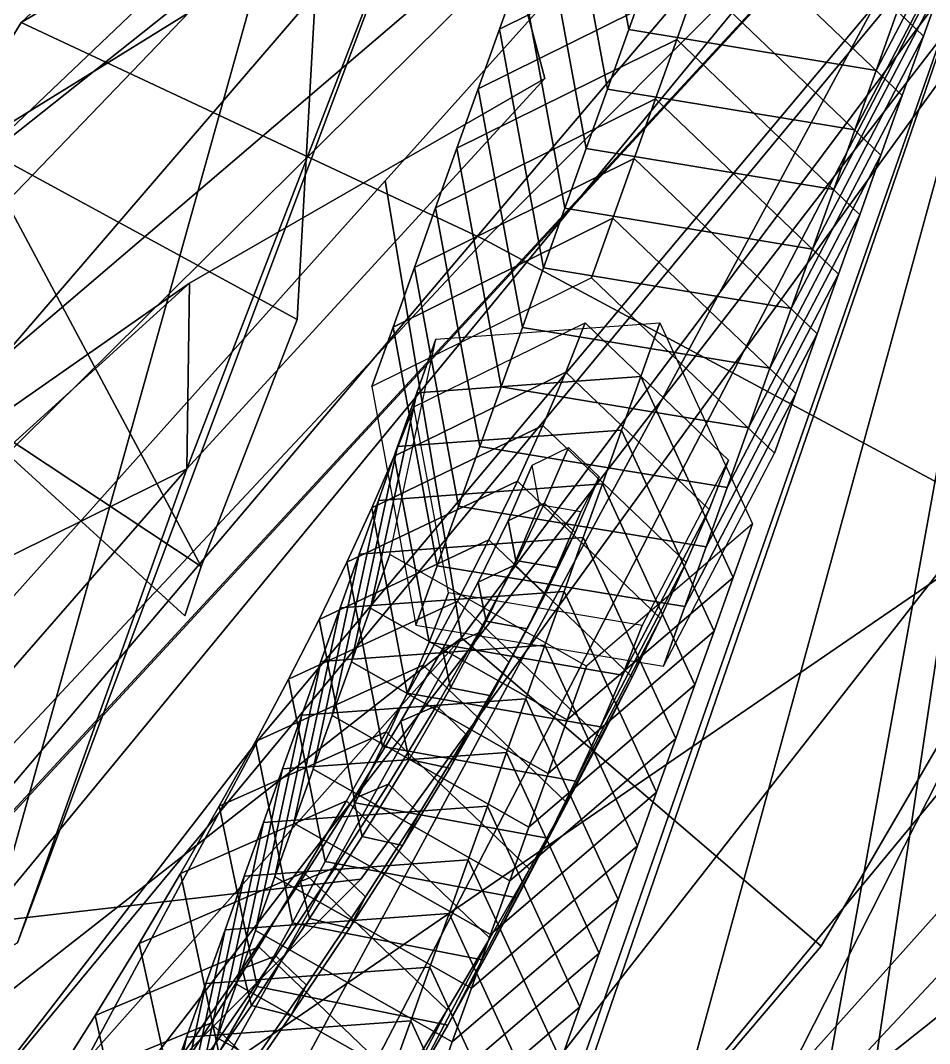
# Model space of a CAD drawing. Header units: metres. Extents: x -366 to 149, y -229 to 234.
# Drawn here: x -124.41 to -116.7, y -109.05 to -100.37 of the extents above; entities that cross this region are included whole.
import ezdxf

# ---------------------------------------------------------------- set-up
doc = ezdxf.new("R2010")
doc.units = ezdxf.units.M

msp = doc.modelspace()

# ---------------------------------------------------------------- linework, layer by layer
at = {"layer": 'coral-li_Intrnd', "color": 3}
for points in [[(-119.4439, -97.9172, 662.0738), (-119.6243, -98.4224, 663.8176), (-119.2497, -100.4466, 663.2699), (-119.0693, -99.9413, 661.5261)], [(-119.6243, -98.4224, 663.8176), (-119.8046, -98.9277, 665.5615), (-119.4301, -100.9519, 665.0137), (-119.2497, -100.4466, 663.2699)], [(-116.57, -99.9967, 667.4952), (-116.7504, -100.502, 669.2391), (-118.3019, -99.01473, 669.5095), (-118.1215, -98.5095, 667.7656)], [(-116.9708, -100.2878, 661.6428), (-117.1512, -100.7931, 663.3866), (-116.2092, -98.9862, 664.0076), (-116.0288, -98.481, 662.2637)], [(-119.8046, -98.9277, 665.5615), (-119.985, -99.4329, 667.3053), (-119.6105, -101.4571, 666.7576), (-119.4301, -100.9519, 665.0137)], [(-117.1512, -100.7931, 663.3866), (-117.3316, -101.2983, 665.1304), (-116.3896, -99.4915, 665.7514), (-116.2092, -98.9862, 664.0076)], [(-118.3019, -99.01473, 669.5095), (-118.4823, -99.5199, 671.2533), (-120.3458, -100.4434, 670.793), (-120.1654, -99.9381, 669.0491)], [(-116.7504, -100.502, 669.2391), (-116.9307, -101.0072, 670.9829), (-118.4823, -99.5199, 671.2533), (-118.3019, -99.01473, 669.5095)], [(-119.985, -99.4329, 667.3053), (-120.1654, -99.9381, 669.0491), (-119.7909, -101.9623, 668.5014), (-119.6105, -101.4571, 666.7576)], [(-117.3316, -101.2983, 665.1304), (-117.512, -101.8035, 666.8743), (-116.57, -99.9967, 667.4952), (-116.3896, -99.4915, 665.7514)], [(-118.4823, -99.5199, 671.2533), (-118.6626, -100.0252, 672.9971), (-120.5262, -100.9486, 672.5368), (-120.3458, -100.4434, 670.793)], [(-116.9307, -101.0072, 670.9829), (-117.1111, -101.5124, 672.7267), (-118.6626, -100.0252, 672.9971), (-118.4823, -99.5199, 671.2533)], [(-120.1654, -99.9381, 669.0491), (-120.3458, -100.4434, 670.793), (-119.9713, -102.4676, 670.2452), (-119.7909, -101.9623, 668.5014)], [(-119.0693, -99.9413, 661.5261), (-119.2497, -100.4466, 663.2699), (-117.1512, -100.7931, 663.3866), (-116.9708, -100.2878, 661.6428)], [(-118.6626, -100.0252, 672.9971), (-118.843, -100.5304, 674.741), (-120.7066, -101.4539, 674.2806), (-120.5262, -100.9486, 672.5368)], [(-117.1111, -101.5124, 672.7267), (-117.2915, -102.0177, 674.4706), (-118.843, -100.5304, 674.741), (-118.6626, -100.0252, 672.9971)], [(-117.512, -101.8035, 666.8743), (-117.6924, -102.3088, 668.6181), (-116.7504, -100.502, 669.2391), (-116.57, -99.9967, 667.4952)], [(-120.3458, -100.4434, 670.793), (-120.5262, -100.9486, 672.5368), (-120.1517, -102.9728, 671.9891), (-119.9713, -102.4676, 670.2452)], [(-119.2497, -100.4466, 663.2699), (-119.4301, -100.9519, 665.0137), (-117.3316, -101.2983, 665.1304), (-117.1512, -100.7931, 663.3866)], [(-118.843, -100.5304, 674.741), (-119.0234, -101.0357, 676.4848), (-120.887, -101.9591, 676.0245), (-120.7066, -101.4539, 674.2806)], [(-117.2915, -102.0177, 674.4706), (-117.4719, -102.5229, 676.2144), (-119.0234, -101.0357, 676.4848), (-118.843, -100.5304, 674.741)], [(-117.6924, -102.3088, 668.6181), (-117.8727, -102.814, 670.3619), (-116.9307, -101.0072, 670.9829), (-116.7504, -100.502, 669.2391)], [(-120.5262, -100.9486, 672.5368), (-120.7066, -101.4539, 674.2806), (-120.3321, -103.478, 673.7329), (-120.1517, -102.9728, 671.9891)], [(-119.4301, -100.9519, 665.0137), (-119.6105, -101.4571, 666.7576), (-117.512, -101.8035, 666.8743), (-117.3316, -101.2983, 665.1304)], [(-119.0234, -101.0357, 676.4848), (-119.2038, -101.5409, 678.2286), (-121.0674, -102.4643, 677.7683), (-120.887, -101.9591, 676.0245)], [(-117.4719, -102.5229, 676.2144), (-117.6523, -103.0281, 677.9583), (-119.2038, -101.5409, 678.2286), (-119.0234, -101.0357, 676.4848)], [(-117.8727, -102.814, 670.3619), (-118.0531, -103.3192, 672.1058), (-117.1111, -101.5124, 672.7267), (-116.9307, -101.0072, 670.9829)], [(-120.7066, -101.4539, 674.2806), (-120.887, -101.9591, 676.0245), (-120.5124, -103.9833, 675.4767), (-120.3321, -103.478, 673.7329)], [(-119.6105, -101.4571, 666.7576), (-119.7909, -101.9623, 668.5014), (-117.6924, -102.3088, 668.6181), (-117.512, -101.8035, 666.8743)], [(-119.2038, -101.5409, 678.2286), (-119.3842, -102.0461, 679.9725), (-121.2478, -102.9696, 679.5121), (-121.0674, -102.4643, 677.7683)], [(-117.6523, -103.0281, 677.9583), (-117.8327, -103.5334, 679.7021), (-119.3842, -102.0461, 679.9725), (-119.2038, -101.5409, 678.2286)], [(-118.0531, -103.3192, 672.1058), (-118.2335, -103.8245, 673.8496), (-117.2915, -102.0177, 674.4706), (-117.1111, -101.5124, 672.7267)], [(-120.887, -101.9591, 676.0245), (-121.0674, -102.4643, 677.7683), (-120.6928, -104.4885, 677.2206), (-120.5124, -103.9833, 675.4767)], [(-119.7909, -101.9623, 668.5014), (-119.9713, -102.4676, 670.2452), (-117.8727, -102.814, 670.3619), (-117.6924, -102.3088, 668.6181)], [(-118.2335, -103.8245, 673.8496), (-118.4139, -104.3297, 675.5934), (-117.4719, -102.5229, 676.2144), (-117.2915, -102.0177, 674.4706)], [(-119.3842, -102.0461, 679.9725), (-119.5646, -102.5514, 681.7163), (-121.4281, -103.4748, 681.256), (-121.2478, -102.9696, 679.5121)], [(-117.8327, -103.5334, 679.7021), (-118.0131, -104.0386, 681.4459), (-119.5646, -102.5514, 681.7163), (-119.3842, -102.0461, 679.9725)], [(-121.0674, -102.4643, 677.7683), (-121.2478, -102.9696, 679.5121), (-120.8732, -104.9937, 678.9644), (-120.6928, -104.4885, 677.2206)], [(-119.9713, -102.4676, 670.2452), (-120.1517, -102.9728, 671.9891), (-118.0531, -103.3192, 672.1058), (-117.8727, -102.814, 670.3619)], [(-118.4139, -104.3297, 675.5934), (-118.5943, -104.8349, 677.3373), (-117.6523, -103.0281, 677.9583), (-117.4719, -102.5229, 676.2144)], [(-121.2478, -102.9696, 679.5121), (-121.4281, -103.4748, 681.256), (-121.0536, -105.499, 680.7083), (-120.8732, -104.9937, 678.9644)], [(-119.6182, -102.9339, 681.6293), (-119.7836, -103.3529, 682.9848), (-121.2384, -104.0648, 682.5873), (-121.073, -103.6457, 681.2318)], [(-118.9849, -102.935, 681.6652), (-119.1475, -103.3903, 683.2366), (-121.0473, -103.5291, 682.9998), (-120.8847, -103.0739, 681.4283)], [(-120.1517, -102.9728, 671.9891), (-120.3321, -103.478, 673.7329), (-118.2335, -103.8245, 673.8496), (-118.0531, -103.3192, 672.1058)], [(-118.4035, -104.0983, 681.4176), (-118.5689, -104.5173, 682.7731), (-119.7836, -103.3529, 682.9848), (-119.6182, -102.9339, 681.6293)], [(-118.2007, -104.6378, 681.2529), (-118.3632, -105.0931, 682.8243), (-119.1475, -103.3903, 683.2366), (-118.9849, -102.935, 681.6652)], [(-118.5943, -104.8349, 677.3373), (-118.7747, -105.3402, 679.0811), (-117.8327, -103.5334, 679.7021), (-117.6523, -103.0281, 677.9583)], [(-120.8847, -103.0739, 681.4283), (-121.0473, -103.5291, 682.9998), (-121.4385, -105.3548, 682.4304), (-121.2759, -104.8995, 680.8589)], [(-119.7836, -103.3529, 682.9848), (-119.9766, -103.8036, 684.3563), (-121.4266, -104.5037, 683.9219), (-121.2384, -104.0648, 682.5873)], [(-119.1475, -103.3903, 683.2366), (-119.31, -103.8456, 684.808), (-121.2098, -103.9844, 684.5712), (-121.0473, -103.5291, 682.9998)], [(-118.5689, -104.5173, 682.7731), (-118.7618, -104.968, 684.1447), (-119.9766, -103.8036, 684.3563), (-119.7836, -103.3529, 682.9848)], [(-118.3632, -105.0931, 682.8243), (-118.5258, -105.5484, 684.3957), (-119.31, -103.8456, 684.808), (-119.1475, -103.3903, 683.2366)], [(-120.3321, -103.478, 673.7329), (-120.5124, -103.9833, 675.4767), (-118.4139, -104.3297, 675.5934), (-118.2335, -103.8245, 673.8496)], [(-121.0473, -103.5291, 682.9998), (-121.2098, -103.9844, 684.5712), (-121.601, -105.81, 684.0018), (-121.4385, -105.3548, 682.4304)], [(-118.7747, -105.3402, 679.0811), (-118.9551, -105.8454, 680.825), (-118.0131, -104.0386, 681.4459), (-117.8327, -103.5334, 679.7021)], [(-121.073, -103.6457, 681.2318), (-121.2384, -104.0648, 682.5873), (-120.9426, -105.6427, 682.1356), (-120.7772, -105.2237, 680.7801)], [(-119.9766, -103.8036, 684.3563), (-120.194, -104.2776, 685.7162), (-121.6385, -104.9653, 685.2452), (-121.4266, -104.5037, 683.9219)], [(-119.31, -103.8456, 684.808), (-119.4726, -104.3008, 686.3794), (-121.3724, -104.4397, 686.1426), (-121.2098, -103.9844, 684.5712)], [(-118.7618, -104.968, 684.1447), (-118.9792, -105.442, 685.5046), (-120.194, -104.2776, 685.7162), (-119.9766, -103.8036, 684.3563)], [(-118.5258, -105.5484, 684.3957), (-118.6883, -106.0037, 685.9671), (-119.4726, -104.3008, 686.3794), (-119.31, -103.8456, 684.808)], [(-121.2098, -103.9844, 684.5712), (-121.3724, -104.4397, 686.1426), (-121.7636, -106.2653, 685.5732), (-121.601, -105.81, 684.0018)], [(-120.5124, -103.9833, 675.4767), (-120.6928, -104.4885, 677.2206), (-118.5943, -104.8349, 677.3373), (-118.4139, -104.3297, 675.5934)], [(-121.2384, -104.0648, 682.5873), (-121.4266, -104.5037, 683.9219), (-121.1278, -106.0744, 683.4476), (-120.9426, -105.6427, 682.1356)], [(-119.1368, -105.5018, 680.8943), (-119.3022, -105.9208, 682.2498), (-118.5689, -104.5173, 682.7731), (-118.4035, -104.0983, 681.4176)], [(-120.194, -104.2776, 685.7162), (-120.4357, -104.7748, 687.0638), (-121.874, -105.4495, 686.5565), (-121.6385, -104.9653, 685.2452)], [(-118.9792, -105.442, 685.5046), (-119.2209, -105.9392, 686.8521), (-120.4357, -104.7748, 687.0638), (-120.194, -104.2776, 685.7162)], [(-119.4726, -104.3008, 686.3794), (-119.6351, -104.7561, 687.9508), (-121.5349, -104.895, 687.714), (-121.3724, -104.4397, 686.1426)], [(-118.6883, -106.0037, 685.9671), (-118.8509, -106.459, 687.5385), (-119.6351, -104.7561, 687.9508), (-119.4726, -104.3008, 686.3794)], [(-121.3724, -104.4397, 686.1426), (-121.5349, -104.895, 687.714), (-121.9261, -106.7206, 687.1446), (-121.7636, -106.2653, 685.5732)], [(-121.4266, -104.5037, 683.9219), (-121.6385, -104.9653, 685.2452), (-121.3363, -106.5284, 684.7484), (-121.1278, -106.0744, 683.4476)], [(-120.6928, -104.4885, 677.2206), (-120.8732, -104.9937, 678.9644), (-118.7747, -105.3402, 679.0811), (-118.5943, -104.8349, 677.3373)], [(-119.3022, -105.9208, 682.2498), (-119.4903, -106.3597, 683.5844), (-118.7618, -104.968, 684.1447), (-118.5689, -104.5173, 682.7731)], [(-119.6085, -105.845, 680.7575), (-119.7711, -106.3003, 682.3289), (-118.3632, -105.0931, 682.8243), (-118.2007, -104.6378, 681.2529)], [(-120.4357, -104.7748, 687.0638), (-120.7015, -105.2947, 688.3981), (-122.1331, -105.9558, 687.8549), (-121.874, -105.4495, 686.5565)], [(-119.6351, -104.7561, 687.9508), (-119.7977, -105.2114, 689.5222), (-121.6975, -105.3503, 689.2854), (-121.5349, -104.895, 687.714)], [(-119.2209, -105.9392, 686.8521), (-119.4868, -106.4591, 688.1864), (-120.7015, -105.2947, 688.3981), (-120.4357, -104.7748, 687.0638)], [(-118.8509, -106.459, 687.5385), (-119.0135, -106.9142, 689.1099), (-119.7977, -105.2114, 689.5222), (-119.6351, -104.7561, 687.9508)], [(-121.5349, -104.895, 687.714), (-121.6975, -105.3503, 689.2854), (-122.0887, -107.1759, 688.716), (-121.9261, -106.7206, 687.1446)], [(-121.6385, -104.9653, 685.2452), (-121.874, -105.4495, 686.5565), (-121.5681, -107.0046, 686.0374), (-121.3363, -106.5284, 684.7484)], [(-121.2759, -104.8995, 680.8589), (-121.4385, -105.3548, 682.4304), (-119.7711, -106.3003, 682.3289), (-119.6085, -105.845, 680.7575)], [(-119.4903, -106.3597, 683.5844), (-119.7022, -106.8214, 684.9078), (-118.9792, -105.442, 685.5046), (-118.7618, -104.968, 684.1447)], [(-120.8732, -104.9937, 678.9644), (-121.0536, -105.499, 680.7083), (-118.9551, -105.8454, 680.825), (-118.7747, -105.3402, 679.0811)], [(-119.7711, -106.3003, 682.3289), (-119.9336, -106.7555, 683.9003), (-118.5258, -105.5484, 684.3957), (-118.3632, -105.0931, 682.8243)], [(-119.7977, -105.2114, 689.5222), (-119.9602, -105.6667, 691.0936), (-121.86, -105.8056, 690.8568), (-121.6975, -105.3503, 689.2854)], [(-120.7772, -105.2237, 680.7801), (-120.9426, -105.6427, 682.1356), (-119.3022, -105.9208, 682.2498), (-119.1368, -105.5018, 680.8943)], [(-119.0135, -106.9142, 689.1099), (-119.176, -107.3695, 690.6813), (-119.9602, -105.6667, 691.0936), (-119.7977, -105.2114, 689.5222)], [(-120.7015, -105.2947, 688.3981), (-120.9914, -105.8371, 689.7184), (-122.4155, -106.484, 689.1396), (-122.1331, -105.9558, 687.8549)], [(-119.4868, -106.4591, 688.1864), (-119.7766, -107.0015, 689.5067), (-120.9914, -105.8371, 689.7184), (-120.7015, -105.2947, 688.3981)], [(-121.6975, -105.3503, 689.2854), (-121.86, -105.8056, 690.8568), (-122.2512, -107.6312, 690.2874), (-122.0887, -107.1759, 688.716)], [(-121.4385, -105.3548, 682.4304), (-121.601, -105.81, 684.0018), (-119.9336, -106.7555, 683.9003), (-119.7711, -106.3003, 682.3289)], [(-121.874, -105.4495, 686.5565), (-122.1331, -105.9558, 687.8549), (-121.8229, -107.5025, 687.3137), (-121.5681, -107.0046, 686.0374)], [(-119.7022, -106.8214, 684.9078), (-119.9378, -107.3055, 686.2191), (-119.2209, -105.9392, 686.8521), (-118.9792, -105.442, 685.5046)], [(-119.9336, -106.7555, 683.9003), (-120.0962, -107.2108, 685.4717), (-118.6883, -106.0037, 685.9671), (-118.5258, -105.5484, 684.3957)], [(-119.9602, -105.6667, 691.0936), (-120.1228, -106.122, 692.665), (-122.0226, -106.2608, 692.4282), (-121.86, -105.8056, 690.8568)], [(-120.9426, -105.6427, 682.1356), (-121.1278, -106.0744, 683.4476), (-119.4903, -106.3597, 683.5844), (-119.3022, -105.9208, 682.2498)], [(-119.176, -107.3695, 690.6813), (-119.3386, -107.8248, 692.2527), (-120.1228, -106.122, 692.665), (-119.9602, -105.6667, 691.0936)], [(-120.9914, -105.8371, 689.7184), (-121.305, -106.4017, 691.0239), (-122.721, -107.0337, 690.4099), (-122.4155, -106.484, 689.1396)], [(-121.86, -105.8056, 690.8568), (-122.0226, -106.2608, 692.4282), (-122.4138, -108.0865, 691.8588), (-122.2512, -107.6312, 690.2874)], [(-121.601, -105.81, 684.0018), (-121.7636, -106.2653, 685.5732), (-120.0962, -107.2108, 685.4717), (-119.9336, -106.7555, 683.9003)], [(-119.7766, -107.0015, 689.5067), (-120.0903, -107.5661, 690.8122), (-121.305, -106.4017, 691.0239), (-120.9914, -105.8371, 689.7184)], [(-122.1331, -105.9558, 687.8549), (-122.4155, -106.484, 689.1396), (-122.1007, -108.0219, 688.5766), (-121.8229, -107.5025, 687.3137)], [(-120.0962, -107.2108, 685.4717), (-120.2587, -107.6661, 687.0432), (-118.8509, -106.459, 687.5385), (-118.6883, -106.0037, 685.9671)], [(-119.9378, -107.3055, 686.2191), (-120.1968, -107.8118, 687.5175), (-119.4868, -106.4591, 688.1864), (-119.2209, -105.9392, 686.8521)], [(-121.1278, -106.0744, 683.4476), (-121.3363, -106.5284, 684.7484), (-119.7022, -106.8214, 684.9078), (-119.4903, -106.3597, 683.5844)], [(-120.1228, -106.122, 692.665), (-120.2853, -106.5773, 694.2365), (-122.1851, -106.7161, 693.9996), (-122.0226, -106.2608, 692.4282)], [(-119.3386, -107.8248, 692.2527), (-119.5011, -108.2801, 693.8242), (-120.2853, -106.5773, 694.2365), (-120.1228, -106.122, 692.665)], [(-122.0226, -106.2608, 692.4282), (-122.1851, -106.7161, 693.9996), (-122.5763, -108.5417, 693.4302), (-122.4138, -108.0865, 691.8588)], [(-121.7636, -106.2653, 685.5732), (-121.9261, -106.7206, 687.1446), (-120.2587, -107.6661, 687.0432), (-120.0962, -107.2108, 685.4717)], [(-121.305, -106.4017, 691.0239), (-121.6423, -106.9881, 692.3138), (-123.0496, -107.6047, 691.665), (-122.721, -107.0337, 690.4099)], [(-120.0903, -107.5661, 690.8122), (-120.4276, -108.1525, 692.1021), (-121.6423, -106.9881, 692.3138), (-121.305, -106.4017, 691.0239)], [(-122.4155, -106.484, 689.1396), (-122.721, -107.0337, 690.4099), (-122.4014, -108.5626, 689.8253), (-122.1007, -108.0219, 688.5766)], [(-121.3363, -106.5284, 684.7484), (-121.5681, -107.0046, 686.0374), (-119.9378, -107.3055, 686.2191), (-119.7022, -106.8214, 684.9078)], [(-120.1968, -107.8118, 687.5175), (-120.4792, -108.34, 688.8022), (-119.7766, -107.0015, 689.5067), (-119.4868, -106.4591, 688.1864)], [(-120.2587, -107.6661, 687.0432), (-120.4213, -108.1214, 688.6146), (-119.0135, -106.9142, 689.1099), (-118.8509, -106.459, 687.5385)], [(-120.2853, -106.5773, 694.2365), (-120.4479, -107.0325, 695.8079), (-122.3477, -107.1714, 695.571), (-122.1851, -106.7161, 693.9996)], [(-119.5011, -108.2801, 693.8242), (-119.6637, -108.7354, 695.3956), (-120.4479, -107.0325, 695.8079), (-120.2853, -106.5773, 694.2365)], [(-122.1851, -106.7161, 693.9996), (-122.3477, -107.1714, 695.571), (-122.7389, -108.997, 695.0016), (-122.5763, -108.5417, 693.4302)], [(-121.9261, -106.7206, 687.1446), (-122.0887, -107.1759, 688.716), (-120.4213, -108.1214, 688.6146), (-120.2587, -107.6661, 687.0432)], [(-120.4213, -108.1214, 688.6146), (-120.5838, -108.5767, 690.186), (-119.176, -107.3695, 690.6813), (-119.0135, -106.9142, 689.1099)], [(-121.6423, -106.9881, 692.3138), (-122.0031, -107.596, 693.5872), (-123.401, -108.1965, 692.9042), (-123.0496, -107.6047, 691.665)], [(-122.721, -107.0337, 690.4099), (-123.0496, -107.6047, 691.665), (-122.7246, -109.1241, 691.059), (-122.4014, -108.5626, 689.8253)], [(-120.4479, -107.0325, 695.8079), (-120.6104, -107.4878, 697.3793), (-122.5102, -107.6267, 697.1425), (-122.3477, -107.1714, 695.571)], [(-120.4276, -108.1525, 692.1021), (-120.7883, -108.7604, 693.3755), (-122.0031, -107.596, 693.5872), (-121.6423, -106.9881, 692.3138)], [(-121.5681, -107.0046, 686.0374), (-121.8229, -107.5025, 687.3137), (-120.1968, -107.8118, 687.5175), (-119.9378, -107.3055, 686.2191)], [(-120.4792, -108.34, 688.8022), (-120.7848, -108.8897, 690.0724), (-120.0903, -107.5661, 690.8122), (-119.7766, -107.0015, 689.5067)], [(-119.6637, -108.7354, 695.3956), (-119.8262, -109.1907, 696.967), (-120.6104, -107.4878, 697.3793), (-120.4479, -107.0325, 695.8079)], [(-122.3477, -107.1714, 695.571), (-122.5102, -107.6267, 697.1425), (-122.9014, -109.4523, 696.5731), (-122.7389, -108.997, 695.0016)], [(-122.0887, -107.1759, 688.716), (-122.2512, -107.6312, 690.2874), (-120.5838, -108.5767, 690.186), (-120.4213, -108.1214, 688.6146)], [(-120.5838, -108.5767, 690.186), (-120.7464, -109.032, 691.7574), (-119.3386, -107.8248, 692.2527), (-119.176, -107.3695, 690.6813)], [(-120.6104, -107.4878, 697.3793), (-120.773, -107.9431, 698.9507), (-122.6728, -108.082, 698.7139), (-122.5102, -107.6267, 697.1425)], [(-119.8262, -109.1907, 696.967), (-119.9888, -109.646, 698.5384), (-120.773, -107.9431, 698.9507), (-120.6104, -107.4878, 697.3793)], [(-121.8229, -107.5025, 687.3137), (-122.1007, -108.0219, 688.5766), (-120.4792, -108.34, 688.8022), (-120.1968, -107.8118, 687.5175)], [(-120.7848, -108.8897, 690.0724), (-121.1134, -109.4607, 691.3276), (-120.4276, -108.1525, 692.1021), (-120.0903, -107.5661, 690.8122)], [(-122.0031, -107.596, 693.5872), (-122.387, -108.2249, 694.8436), (-123.775, -108.8089, 694.1266), (-123.401, -108.1965, 692.9042)], [(-123.0496, -107.6047, 691.665), (-123.401, -108.1965, 692.9042), (-123.0702, -109.7061, 692.2771), (-122.7246, -109.1241, 691.059)], [(-122.5102, -107.6267, 697.1425), (-122.6728, -108.082, 698.7139), (-123.064, -109.9076, 698.1445), (-122.9014, -109.4523, 696.5731)], [(-122.2512, -107.6312, 690.2874), (-122.4138, -108.0865, 691.8588), (-120.7464, -109.032, 691.7574), (-120.5838, -108.5767, 690.186)], [(-120.7883, -108.7604, 693.3755), (-121.1723, -109.3894, 694.6319), (-122.387, -108.2249, 694.8436), (-122.0031, -107.596, 693.5872)], [(-120.7464, -109.032, 691.7574), (-120.9089, -109.4873, 693.3288), (-119.5011, -108.2801, 693.8242), (-119.3386, -107.8248, 692.2527)], [(-120.773, -107.9431, 698.9507), (-120.9355, -108.3984, 700.5221), (-122.8353, -108.5373, 700.2853), (-122.6728, -108.082, 698.7139)], [(-119.9888, -109.646, 698.5384), (-120.1513, -110.1012, 700.1098), (-120.9355, -108.3984, 700.5221), (-120.773, -107.9431, 698.9507)], [(-122.6728, -108.082, 698.7139), (-122.8353, -108.5373, 700.2853), (-123.2265, -110.3629, 699.7159), (-123.064, -109.9076, 698.1445)], [(-122.4138, -108.0865, 691.8588), (-122.5763, -108.5417, 693.4302), (-120.9089, -109.4873, 693.3288), (-120.7464, -109.032, 691.7574)], [(-122.1007, -108.0219, 688.5766), (-122.4014, -108.5626, 689.8253), (-120.7848, -108.8897, 690.0724), (-120.4792, -108.34, 688.8022)], [(-121.1134, -109.4607, 691.3276), (-121.4647, -110.0526, 692.5667), (-120.7883, -108.7604, 693.3755), (-120.4276, -108.1525, 692.1021)], [(-122.387, -108.2249, 694.8436), (-122.7939, -108.8746, 696.082), (-124.1713, -109.4415, 695.3317), (-123.775, -108.8089, 694.1266)], [(-123.401, -108.1965, 692.9042), (-123.775, -108.8089, 694.1266), (-123.438, -110.3083, 693.4788), (-123.0702, -109.7061, 692.2771)], [(-121.1723, -109.3894, 694.6319), (-121.5792, -110.039, 695.8704), (-122.7939, -108.8746, 696.082), (-122.387, -108.2249, 694.8436)], [(-120.9089, -109.4873, 693.3288), (-121.0715, -109.9425, 694.9002), (-119.6637, -108.7354, 695.3956), (-119.5011, -108.2801, 693.8242)], [(-120.9355, -108.3984, 700.5221), (-121.0981, -108.8537, 702.0935), (-122.9979, -108.9925, 701.8567), (-122.8353, -108.5373, 700.2853)], [(-120.1513, -110.1012, 700.1098), (-120.3139, -110.5565, 701.6812), (-121.0981, -108.8537, 702.0935), (-120.9355, -108.3984, 700.5221)], [(-122.8353, -108.5373, 700.2853), (-122.9979, -108.9925, 701.8567), (-123.3891, -110.8182, 701.2873), (-123.2265, -110.3629, 699.7159)], [(-122.5763, -108.5417, 693.4302), (-122.7389, -108.997, 695.0016), (-121.0715, -109.9425, 694.9002), (-120.9089, -109.4873, 693.3288)], [(-122.4014, -108.5626, 689.8253), (-122.7246, -109.1241, 691.059), (-121.1134, -109.4607, 691.3276), (-120.7848, -108.8897, 690.0724)], [(-121.4647, -110.0526, 692.5667), (-121.8387, -110.665, 693.7892), (-121.1723, -109.3894, 694.6319), (-120.7883, -108.7604, 693.3755)], [(-121.0715, -109.9425, 694.9002), (-121.234, -110.3978, 696.4716), (-119.8262, -109.1907, 696.967), (-119.6637, -108.7354, 695.3956)], [(-122.7939, -108.8746, 696.082), (-123.2236, -109.5446, 697.3018), (-124.5897, -110.0938, 696.5186), (-124.1713, -109.4415, 695.3317)], [(-123.775, -108.8089, 694.1266), (-124.1713, -109.4415, 695.3317), (-123.8278, -110.9303, 694.6632), (-123.438, -110.3083, 693.4788)], [(-121.5792, -110.039, 695.8704), (-122.0089, -110.709, 697.0901), (-123.2236, -109.5446, 697.3018), (-122.7939, -108.8746, 696.082)], [(-121.0981, -108.8537, 702.0935), (-121.2606, -109.309, 703.6649), (-123.1604, -109.4478, 703.4281), (-122.9979, -108.9925, 701.8567)], [(-120.3139, -110.5565, 701.6812), (-120.4764, -111.0118, 703.2526), (-121.2606, -109.309, 703.6649), (-121.0981, -108.8537, 702.0935)], [(-122.9979, -108.9925, 701.8567), (-123.1604, -109.4478, 703.4281), (-123.5517, -111.2735, 702.8587), (-123.3891, -110.8182, 701.2873)], [(-122.7389, -108.997, 695.0016), (-122.9014, -109.4523, 696.5731), (-121.234, -110.3978, 696.4716), (-121.0715, -109.9425, 694.9002)]]:
    msp.add_3dface(points, dxfattribs=at)
at = {"layer": 'coral-li_Leaf', "color": 3}
for points in [[(-122.0621, -102.9052, 658.743), (-121.8784, -99.6198, 658.6455), (-124.7874, -101.4224, 657.5895)], [(-122.0621, -102.9052, 658.743), (-124.7874, -101.4224, 657.5895), (-121.8784, -99.6198, 658.6455)], [(-125.0527, -103.5588, 655.6995), (-122.8746, -105.0002, 657.3032), (-124.7874, -101.4224, 657.5895)], [(-125.0527, -103.5588, 655.6995), (-124.7874, -101.4224, 657.5895), (-122.8746, -105.0002, 657.3032)], [(-124.7874, -101.4224, 657.5895), (-122.8746, -105.0002, 657.3032), (-122.0621, -102.9052, 658.743)], [(-124.7874, -101.4224, 657.5895), (-122.0621, -102.9052, 658.743), (-122.8746, -105.0002, 657.3032)], [(-123.0146, -105.4186, 653.4538), (-122.8746, -105.0002, 657.3032), (-125.0527, -103.5588, 655.6995)], [(-123.0146, -105.4186, 653.4538), (-125.0527, -103.5588, 655.6995), (-122.8746, -105.0002, 657.3032)]]:
    msp.add_3dface(points, dxfattribs=at)
at = {"layer": 'coral-li_Mrstm', "color": 3}
for points in [[(-132.0546, -103.2081, 649.2466), (-132.6692, -105.5412, 645.4401), (-118.607, -76.5042, 619.8824)], [(-132.0546, -103.2081, 649.2466), (-118.607, -76.5042, 619.8824), (-132.6692, -105.5412, 645.4401)], [(-118.607, -76.5042, 619.8824), (-132.4792, -99.1012, 651.2833), (-132.0546, -103.2081, 649.2466)], [(-118.607, -76.5042, 619.8824), (-132.0546, -103.2081, 649.2466), (-132.4792, -99.1012, 651.2833)], [(-100.0045, -77.9705, 535.8598), (-133.6565, -98.09998, 548.1653), (-131.5162, -101.8668, 549.7225)], [(-100.0045, -77.9705, 535.8598), (-131.5162, -101.8668, 549.7225), (-133.6565, -98.09998, 548.1653)], [(-131.5162, -101.8668, 549.7225), (-128.2713, -104.8887, 548.9166), (-100.0045, -77.9705, 535.8598)], [(-131.5162, -101.8668, 549.7225), (-100.0045, -77.9705, 535.8598), (-128.2713, -104.8887, 548.9166)], [(-100.0045, -77.9705, 535.8598), (-125.5967, -108.1716, 546.9056), (-124.7245, -108.0186, 551.4233)], [(-100.0045, -77.9705, 535.8598), (-124.7245, -108.0186, 551.4233), (-125.5967, -108.1716, 546.9056)], [(-124.7245, -108.0186, 551.4233), (-121.5203, -107.6525, 554.5715), (-100.0045, -77.9705, 535.8598)], [(-124.7245, -108.0186, 551.4233), (-100.0045, -77.9705, 535.8598), (-121.5203, -107.6525, 554.5715)], [(-120.6679, -105.6044, 559.6418), (-121.3158, -101.7289, 561.8491), (-100.0045, -77.9705, 535.8598)], [(-120.6679, -105.6044, 559.6418), (-100.0045, -77.9705, 535.8598), (-121.3158, -101.7289, 561.8491)], [(-100.0045, -77.9705, 535.8598), (-117.6176, -108.2205, 557.3956), (-120.6679, -105.6044, 559.6418)], [(-100.0045, -77.9705, 535.8598), (-120.6679, -105.6044, 559.6418), (-117.6176, -108.2205, 557.3956)], [(-119.7892, -85.0355, 450.2556), (-138.281, -106.1124, 466.8389), (-118.5342, -81.6649, 453.8975)], [(-119.7892, -85.0355, 450.2556), (-118.5342, -81.6649, 453.8975), (-138.281, -106.1124, 466.8389)], [(-118.0494, -87.8031, 446.3171), (-138.281, -106.1124, 466.8389), (-119.7892, -85.0355, 450.2556)], [(-118.0494, -87.8031, 446.3171), (-119.7892, -85.0355, 450.2556), (-138.281, -106.1124, 466.8389)], [(-124.4106, -87.5937, 454.6189), (-129.952, -106.4592, 465.0215), (-122.0481, -89.8677, 451.5271)], [(-124.4106, -87.5937, 454.6189), (-122.0481, -89.8677, 451.5271), (-129.952, -106.4592, 465.0215)], [(-107.3634, -88.5489, 544.2187), (-134.7456, -111.9278, 564.0357), (-132.6631, -115.9681, 563.3054)], [(-107.3634, -88.5489, 544.2187), (-132.6631, -115.9681, 563.3054), (-134.7456, -111.9278, 564.0357)], [(-132.6631, -115.9681, 563.3054), (-130.5162, -118.5428, 560.2932), (-107.3634, -88.5489, 544.2187)], [(-132.6631, -115.9681, 563.3054), (-107.3634, -88.5489, 544.2187), (-130.5162, -118.5428, 560.2932)], [(-124.8892, -109.7006, 575.8674), (-127.6912, -110.5552, 572.4424), (-107.3634, -88.5489, 544.2187)], [(-124.8892, -109.7006, 575.8674), (-107.3634, -88.5489, 544.2187), (-127.6912, -110.5552, 572.4424)], [(-107.3634, -88.5489, 544.2187), (-125.5897, -124.473, 552.3632), (-122.6452, -125.8688, 555.6153)], [(-107.3634, -88.5489, 544.2187), (-122.6452, -125.8688, 555.6153), (-125.5897, -124.473, 552.3632)], [(-107.3634, -88.5489, 544.2187), (-122.3956, -106.4765, 578.0078), (-124.8892, -109.7006, 575.8674)], [(-107.3634, -88.5489, 544.2187), (-124.8892, -109.7006, 575.8674), (-122.3956, -106.4765, 578.0078)], [(-122.6452, -125.8688, 555.6153), (-118.3101, -126.1753, 556.8085), (-107.3634, -88.5489, 544.2187)], [(-122.6452, -125.8688, 555.6153), (-107.3634, -88.5489, 544.2187), (-118.3101, -126.1753, 556.8085)], [(-121.4802, -91.3604, 549.1256), (-148.192, -106.4278, 564.1306), (-125.9231, -89.875, 547.0633)], [(-121.4802, -91.3604, 549.1256), (-125.9231, -89.875, 547.0633), (-148.192, -106.4278, 564.1306)], [(-113.618, -90.2931, 551.3951), (-124.4024, -100.3862, 568.7894), (-110.1528, -91.8992, 553.9655)], [(-113.618, -90.2931, 551.3951), (-110.1528, -91.8992, 553.9655), (-124.4024, -100.3862, 568.7894)], [(-122.6642, -91.06436, 575.3387), (-135.9689, -110.4757, 600.0748), (-122.0746, -96.05743, 574.3794)], [(-122.6642, -91.06436, 575.3387), (-122.0746, -96.05743, 574.3794), (-135.9689, -110.4757, 600.0748)], [(-124.4024, -100.3862, 568.7894), (-120.4684, -102.2291, 571.4961), (-110.1528, -91.8992, 553.9655)], [(-124.4024, -100.3862, 568.7894), (-110.1528, -91.8992, 553.9655), (-120.4684, -102.2291, 571.4961)], [(-110.1528, -91.8992, 553.9655), (-120.4684, -102.2291, 571.4961), (-115.9652, -104.6487, 571.2426)], [(-110.1528, -91.8992, 553.9655), (-115.9652, -104.6487, 571.2426), (-120.4684, -102.2291, 571.4961)], [(-112.4351, -92.09129, 580.1079), (-129.4852, -108.9558, 604.4096), (-116.7633, -94.1609, 578.3241)], [(-112.4351, -92.09129, 580.1079), (-116.7633, -94.1609, 578.3241), (-129.4852, -108.9558, 604.4096)], [(-116.7633, -94.1609, 578.3241), (-129.4852, -108.9558, 604.4096), (-120.9223, -93.3673, 575.4481)], [(-116.7633, -94.1609, 578.3241), (-120.9223, -93.3673, 575.4481), (-129.4852, -108.9558, 604.4096)], [(-111.9263, -99.0406, 577.924), (-124.3847, -114.9745, 603.4599), (-113.6743, -94.294, 578.7072)], [(-111.9263, -99.0406, 577.924), (-113.6743, -94.294, 578.7072), (-124.3847, -114.9745, 603.4599)], [(-122.0746, -96.05743, 574.3794), (-135.9689, -110.4757, 600.0748), (-122.4233, -99.7183, 570.8192)], [(-122.0746, -96.05743, 574.3794), (-122.4233, -99.7183, 570.8192), (-135.9689, -110.4757, 600.0748)], [(-124.6932, -123.6214, 674.8621), (-128.5433, -121.3377, 674.3395), (-115.2903, -96.761, 644.1002)], [(-124.6932, -123.6214, 674.8621), (-115.2903, -96.761, 644.1002), (-128.5433, -121.3377, 674.3395)], [(-115.2903, -96.761, 644.1002), (-120.1062, -123.3096, 675.101), (-124.6932, -123.6214, 674.8621)], [(-115.2903, -96.761, 644.1002), (-124.6932, -123.6214, 674.8621), (-120.1062, -123.3096, 675.101)], [(-115.2903, -96.761, 644.1002), (-118.5867, -118.745, 678.6677), (-120.3984, -115.4135, 681.2779)], [(-115.2903, -96.761, 644.1002), (-120.3984, -115.4135, 681.2779), (-118.5867, -118.745, 678.6677)], [(-120.3984, -115.4135, 681.2779), (-120.201, -111.0495, 682.386), (-115.2903, -96.761, 644.1002)], [(-120.3984, -115.4135, 681.2779), (-115.2903, -96.761, 644.1002), (-120.201, -111.0495, 682.386)], [(-115.913, -129.431, 670.3389), (-118.4436, -130.8808, 666.9031), (-115.2903, -96.761, 644.1002)], [(-115.913, -129.431, 670.3389), (-115.2903, -96.761, 644.1002), (-118.4436, -130.8808, 666.9031)], [(-120.9379, -98.178, 564.886), (-133.8232, -111.5832, 578.115), (-125.0502, -98.01849, 562.8224)], [(-120.9379, -98.178, 564.886), (-125.0502, -98.01849, 562.8224), (-133.8232, -111.5832, 578.115)], [(-120.6752, -98.1663, 678.8049), (-139.8605, -101.9228, 714.9557), (-136.0802, -102.1623, 717.5723)], [(-120.6752, -98.1663, 678.8049), (-136.0802, -102.1623, 717.5723), (-139.8605, -101.9228, 714.9557)], [(-136.0802, -102.1623, 717.5723), (-131.95, -103.9215, 717.9691), (-120.6752, -98.1663, 678.8049)], [(-136.0802, -102.1623, 717.5723), (-120.6752, -98.1663, 678.8049), (-131.95, -103.9215, 717.9691)], [(-120.6752, -98.1663, 678.8049), (-124.4318, -108.1913, 718.4844), (-122.996, -104.1737, 720.2141)], [(-120.6752, -98.1663, 678.8049), (-122.996, -104.1737, 720.2141), (-124.4318, -108.1913, 718.4844)], [(-122.996, -104.1737, 720.2141), (-119.9599, -100.8608, 719.8696), (-120.6752, -98.1663, 678.8049)], [(-122.996, -104.1737, 720.2141), (-120.6752, -98.1663, 678.8049), (-119.9599, -100.8608, 719.8696)], [(-126.2127, -98.352, 654.8255), (-125.3616, -110.6039, 673.3726), (-122.4827, -100.3153, 653.2305)], [(-126.2127, -98.352, 654.8255), (-122.4827, -100.3153, 653.2305), (-125.3616, -110.6039, 673.3726)], [(-107.8521, -101.8529, 576.6237), (-124.3847, -114.9745, 603.4599), (-111.9263, -99.0406, 577.924)], [(-107.8521, -101.8529, 576.6237), (-111.9263, -99.0406, 577.924), (-124.3847, -114.9745, 603.4599)], [(-124.4024, -100.3862, 568.7894), (-134.8293, -117.5739, 596.3856), (-120.4684, -102.2291, 571.4961)], [(-124.4024, -100.3862, 568.7894), (-120.4684, -102.2291, 571.4961), (-134.8293, -117.5739, 596.3856)], [(-122.996, -104.1737, 720.2141), (-122.9747, -102.5969, 742.4028), (-119.9599, -100.8608, 719.8696)], [(-122.996, -104.1737, 720.2141), (-119.9599, -100.8608, 719.8696), (-122.9747, -102.5969, 742.4028)], [(-114.2031, -103.9984, 573.7281), (-127.6687, -120.2702, 598.5292), (-110.6282, -101.2264, 576.1229)], [(-114.2031, -103.9984, 573.7281), (-110.6282, -101.2264, 576.1229), (-127.6687, -120.2702, 598.5292)], [(-120.6679, -105.6044, 559.6418), (-134.4089, -116.3648, 573.4341), (-121.3158, -101.7289, 561.8491)], [(-120.6679, -105.6044, 559.6418), (-121.3158, -101.7289, 561.8491), (-134.4089, -116.3648, 573.4341)], [(-120.4684, -102.2291, 571.4961), (-134.8293, -117.5739, 596.3856), (-115.9652, -104.6487, 571.2426)], [(-120.4684, -102.2291, 571.4961), (-115.9652, -104.6487, 571.2426), (-134.8293, -117.5739, 596.3856)], [(-126.7598, -106.0344, 742.6375), (-131.4507, -108.5232, 774.7776), (-122.9747, -102.5969, 742.4028)], [(-126.7598, -106.0344, 742.6375), (-122.9747, -102.5969, 742.4028), (-131.4507, -108.5232, 774.7776)], [(-122.996, -104.1737, 720.2141), (-126.7598, -106.0344, 742.6375), (-122.9747, -102.5969, 742.4028)], [(-122.996, -104.1737, 720.2141), (-122.9747, -102.5969, 742.4028), (-126.7598, -106.0344, 742.6375)], [(-105.9425, -102.9407, 550.3145), (-117.9093, -131.3236, 565.0419), (-107.2698, -106.4762, 546.8595)], [(-105.9425, -102.9407, 550.3145), (-107.2698, -106.4762, 546.8595), (-117.9093, -131.3236, 565.0419)], [(-115.2059, -106.95, 569.6685), (-127.6687, -120.2702, 598.5292), (-114.2031, -103.9984, 573.7281)], [(-115.2059, -106.95, 569.6685), (-114.2031, -103.9984, 573.7281), (-127.6687, -120.2702, 598.5292)], [(-124.4318, -108.1913, 718.4844), (-128.5027, -110.4906, 740.8199), (-122.996, -104.1737, 720.2141)], [(-124.4318, -108.1913, 718.4844), (-122.996, -104.1737, 720.2141), (-128.5027, -110.4906, 740.8199)], [(-128.5027, -110.4906, 740.8199), (-126.7598, -106.0344, 742.6375), (-122.996, -104.1737, 720.2141)], [(-128.5027, -110.4906, 740.8199), (-122.996, -104.1737, 720.2141), (-126.7598, -106.0344, 742.6375)], [(-120.6679, -105.6044, 559.6418), (-133.9597, -120.5828, 570.5696), (-134.4089, -116.3648, 573.4341)], [(-120.6679, -105.6044, 559.6418), (-134.4089, -116.3648, 573.4341), (-133.9597, -120.5828, 570.5696)], [(-130.7035, -123.601, 568.0227), (-133.9597, -120.5828, 570.5696), (-120.6679, -105.6044, 559.6418)], [(-130.7035, -123.601, 568.0227), (-120.6679, -105.6044, 559.6418), (-133.9597, -120.5828, 570.5696)], [(-117.6176, -108.2205, 557.3956), (-130.7035, -123.601, 568.0227), (-120.6679, -105.6044, 559.6418)], [(-117.6176, -108.2205, 557.3956), (-120.6679, -105.6044, 559.6418), (-130.7035, -123.601, 568.0227)], [(-122.3956, -106.4765, 578.0078), (-129.4975, -119.6994, 595.1965), (-124.8892, -109.7006, 575.8674)], [(-122.3956, -106.4765, 578.0078), (-124.8892, -109.7006, 575.8674), (-129.4975, -119.6994, 595.1965)], [(-107.2698, -106.4762, 546.8595), (-117.9093, -131.3236, 565.0419), (-109.6949, -107.3161, 542.431)], [(-107.2698, -106.4762, 546.8595), (-109.6949, -107.3161, 542.431), (-117.9093, -131.3236, 565.0419)], [(-124.7245, -108.0186, 551.4233), (-136.2127, -122.2998, 564.0288), (-121.5203, -107.6525, 554.5715)], [(-124.7245, -108.0186, 551.4233), (-121.5203, -107.6525, 554.5715), (-136.2127, -122.2998, 564.0288)]]:
    msp.add_3dface(points, dxfattribs=at)
at = {"layer": 'coral-li_Petiole', "color": 3}
for points in [[(-119.7601, -103.9919, 681.2913), (-119.9626, -104.4645, 682.7286), (-120.272, -104.6139, 682.6359), (-120.0695, -104.1413, 681.1985)], [(-119.5008, -104.2404, 681.246), (-119.7033, -104.713, 682.6833), (-119.9626, -104.4645, 682.7286), (-119.7601, -103.9919, 681.2913)], [(-120.0695, -104.1413, 681.1985), (-120.272, -104.6139, 682.6359), (-120.2083, -104.9491, 682.5346), (-120.0058, -104.4766, 681.0973)], [(-119.6563, -104.5375, 681.1265), (-119.8588, -105.01, 682.5638), (-119.7033, -104.713, 682.6833), (-119.5008, -104.2404, 681.246)], [(-119.9626, -104.4645, 682.7286), (-120.2179, -104.9897, 684.1519), (-120.5249, -105.1337, 684.0436), (-120.272, -104.6139, 682.6359)], [(-119.7033, -104.713, 682.6833), (-119.9587, -105.2382, 684.1068), (-120.2179, -104.9897, 684.1519), (-119.9626, -104.4645, 682.7286)], [(-120.0058, -104.4766, 681.0973), (-120.2083, -104.9491, 682.5346), (-119.8588, -105.01, 682.5638), (-119.6563, -104.5375, 681.1265)], [(-120.272, -104.6139, 682.6359), (-120.5249, -105.1337, 684.0436), (-120.4596, -105.4655, 683.9329), (-120.2083, -104.9491, 682.5346)], [(-119.8588, -105.01, 682.5638), (-120.1116, -105.5298, 683.9716), (-119.9587, -105.2382, 684.1068), (-119.7033, -104.713, 682.6833)], [(-120.2083, -104.9491, 682.5346), (-120.4596, -105.4655, 683.9329), (-120.1116, -105.5298, 683.9716), (-119.8588, -105.01, 682.5638)], [(-120.2179, -104.9897, 684.1519), (-120.5241, -105.5627, 685.5465), (-120.828, -105.7007, 685.423), (-120.5249, -105.1337, 684.0436)], [(-119.9587, -105.2382, 684.1068), (-120.2649, -105.8112, 685.5013), (-120.5241, -105.5627, 685.5465), (-120.2179, -104.9897, 684.1519)], [(-120.5249, -105.1337, 684.0436), (-120.828, -105.7007, 685.423), (-120.7609, -106.0289, 685.3028), (-120.4596, -105.4655, 683.9329)], [(-120.1116, -105.5298, 683.9716), (-120.4148, -106.0968, 685.351), (-120.2649, -105.8112, 685.5013), (-119.9587, -105.2382, 684.1068)], [(-120.4596, -105.4655, 683.9329), (-120.7609, -106.0289, 685.3028), (-120.4148, -106.0968, 685.351), (-120.1116, -105.5298, 683.9716)], [(-120.5241, -105.5627, 685.5465), (-120.8804, -106.1821, 686.9089), (-121.1808, -106.3137, 686.7704), (-120.828, -105.7007, 685.423)], [(-120.2649, -105.8112, 685.5013), (-120.6212, -106.4306, 686.8637), (-120.8804, -106.1821, 686.9089), (-120.5241, -105.5627, 685.5465)], [(-120.828, -105.7007, 685.423), (-121.1808, -106.3137, 686.7704), (-121.1114, -106.6379, 686.6411), (-120.7609, -106.0289, 685.3028)], [(-120.4148, -106.0968, 685.351), (-120.7675, -106.7098, 686.6984), (-120.6212, -106.4306, 686.8637), (-120.2649, -105.8112, 685.5013)], [(-120.7609, -106.0289, 685.3028), (-121.1114, -106.6379, 686.6411), (-120.7675, -106.7098, 686.6984), (-120.4148, -106.0968, 685.351)], [(-120.8804, -106.1821, 686.9089), (-121.286, -106.8465, 688.2359), (-121.5823, -106.9711, 688.0829), (-121.1808, -106.3137, 686.7704)], [(-120.6212, -106.4306, 686.8637), (-121.0268, -107.095, 688.1907), (-121.286, -106.8465, 688.2359), (-120.8804, -106.1821, 686.9089)], [(-121.1808, -106.3137, 686.7704), (-121.5823, -106.9711, 688.0829), (-121.5103, -107.2911, 687.9446), (-121.1114, -106.6379, 686.6411)], [(-120.7675, -106.7098, 686.6984), (-121.169, -107.3672, 688.0109), (-121.0268, -107.095, 688.1907), (-120.6212, -106.4306, 686.8637)], [(-121.1114, -106.6379, 686.6411), (-121.5103, -107.2911, 687.9446), (-121.169, -107.3672, 688.0109), (-120.7675, -106.7098, 686.6984)], [(-121.286, -106.8465, 688.2359), (-121.7399, -107.5542, 689.5243), (-122.0315, -107.6714, 689.3571), (-121.5823, -106.9711, 688.0829)], [(-121.0268, -107.095, 688.1907), (-121.4807, -107.8027, 689.4791), (-121.7399, -107.5542, 689.5243), (-121.286, -106.8465, 688.2359)], [(-121.5823, -106.9711, 688.0829), (-122.0315, -107.6714, 689.3571), (-121.9567, -107.9869, 689.2101), (-121.5103, -107.2911, 687.9446)], [(-121.169, -107.3672, 688.0109), (-121.6182, -108.0675, 689.2851), (-121.4807, -107.8027, 689.4791), (-121.0268, -107.095, 688.1907)], [(-121.5103, -107.2911, 687.9446), (-121.9567, -107.9869, 689.2101), (-121.6182, -108.0675, 689.2851), (-121.169, -107.3672, 688.0109)], [(-121.7399, -107.5542, 689.5243), (-122.241, -108.3036, 690.771), (-122.5274, -108.4129, 690.5901), (-122.0315, -107.6714, 689.3571)], [(-121.4807, -107.8027, 689.4791), (-121.9817, -108.5521, 690.7258), (-122.241, -108.3036, 690.771), (-121.7399, -107.5542, 689.5243)], [(-122.0315, -107.6714, 689.3571), (-122.5274, -108.4129, 690.5901), (-122.4494, -108.7235, 690.4347), (-121.9567, -107.9869, 689.2101)], [(-121.6182, -108.0675, 689.2851), (-122.1141, -108.8091, 690.5181), (-121.9817, -108.5521, 690.7258), (-121.4807, -107.8027, 689.4791)], [(-121.9567, -107.9869, 689.2101), (-122.4494, -108.7235, 690.4347), (-122.1141, -108.8091, 690.5181), (-121.6182, -108.0675, 689.2851)], [(-122.241, -108.3036, 690.771), (-122.788, -109.0929, 691.973), (-123.0688, -109.1938, 691.7788), (-122.5274, -108.4129, 690.5901)], [(-121.9817, -108.5521, 690.7258), (-122.5288, -109.3414, 691.9278), (-122.788, -109.0929, 691.973), (-122.241, -108.3036, 690.771)], [(-122.5274, -108.4129, 690.5901), (-123.0688, -109.1938, 691.7788), (-122.9873, -109.4993, 691.6152), (-122.4494, -108.7235, 690.4347)], [(-122.1141, -108.8091, 690.5181), (-122.6555, -109.59, 691.7068), (-122.5288, -109.3414, 691.9278), (-121.9817, -108.5521, 690.7258)], [(-122.4494, -108.7235, 690.4347), (-122.9873, -109.4993, 691.6152), (-122.6555, -109.59, 691.7068), (-122.1141, -108.8091, 690.5181)]]:
    msp.add_3dface(points, dxfattribs=at)

doc.saveas('drawing.dxf')
